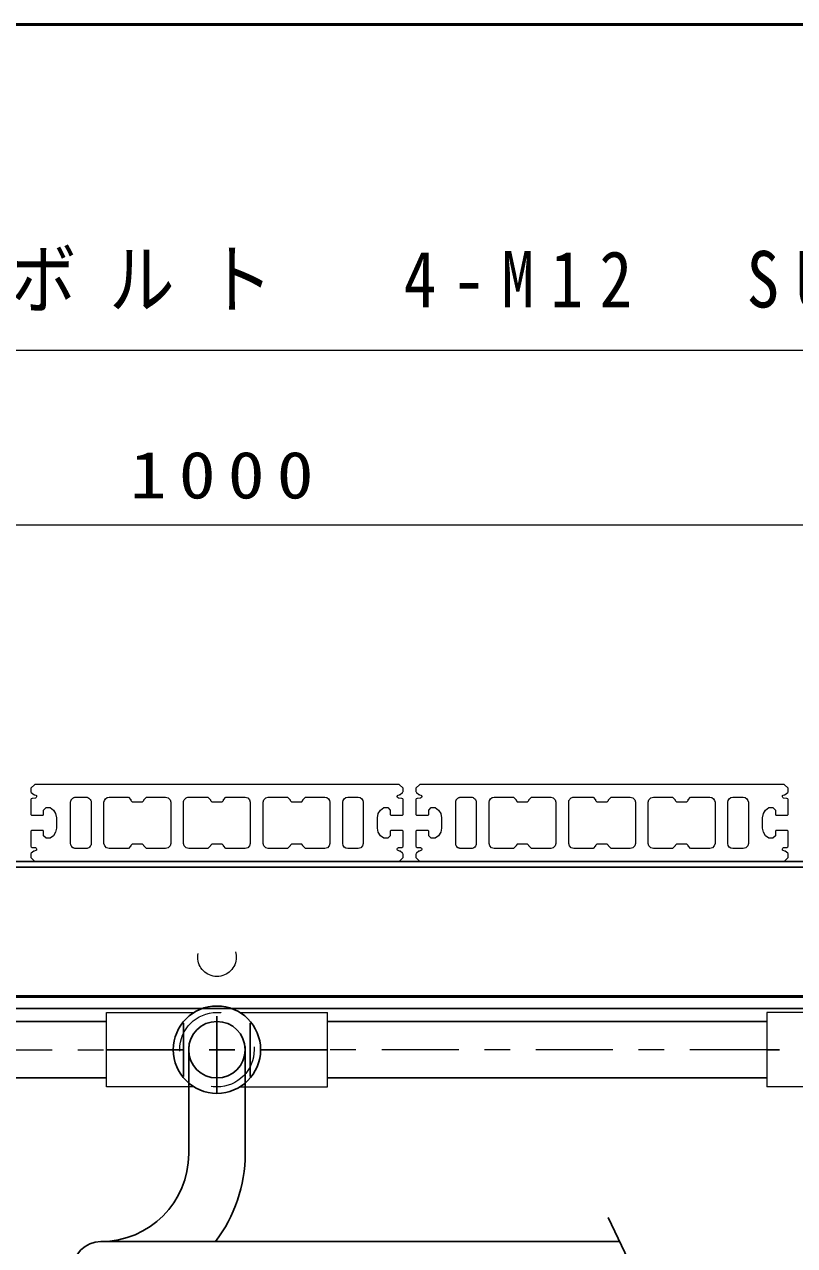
# Model space of a CAD drawing. Units: millimetres on the paper, scale 1:10. Extents: x -385 to 0, y -594 to 267.
# Drawn here: x -309.69 to -279.69, y -77.54 to -30 of the extents above; entities that cross this region are included whole.
import ezdxf

# ---------------------------------------------------------------- set-up
doc = ezdxf.new("R2010")
doc.units = ezdxf.units.MM
for name, pattern in [('USER1', [4.5, 2.5, -2]), ('USER2', [6, 3, -1, 1, -1]), ('USER3', [8, 3, -1, 1, -1, 1, -1])]:
    doc.linetypes.add(name, pattern=pattern)
doc.layers.add('1_10', color=7, linetype='Continuous', lineweight=25)
doc.layers.add('LY_3', color=7, linetype='Continuous', lineweight=13)
doc.styles.add('ＭＳ ゴシック', font='')
doc.styles.get('ＭＳ ゴシック').set_extended_font_data('MS Gothic')

msp = doc.modelspace()

# ---------------------------------------------------------------- linework, layer by layer
at = {"layer": '1_10', "lineweight": 13}
msp.add_line((-352.187, -49.484), (-252.187, -49.484), dxfattribs=at)
at = {"layer": '1_10', "color": 190}
for p, q in [((-253.437, -62.584), (-350.937, -62.584)), ((-350.937, -62.814), (-253.437, -62.814)), ((-338.737, -67.814), (-265.637, -67.814))]:
    msp.add_line(p, q, dxfattribs=at)
at = {"layer": '1_10'}
for p, q in [((-345.337, -62.584), (-302.187, -62.584)), ((-259.037, -62.584), (-302.187, -62.584)), ((-303.287, -69.784), (-303.287, -73.966)), ((-301.087, -69.784), (-301.087, -73.966)), ((-286.944, -76.446), (-284.948, -80.619)), ((-286.495, -77.384), (-306.705, -77.384))]:
    msp.add_line(p, q, dxfattribs=at)
at = {"layer": '1_10', "color": 60}
for p, q in [((-351.737, -62.814), (-252.637, -62.814)), ((-263.187, -67.864), (-341.187, -67.864)), ((-341.187, -68.314), (-263.187, -68.314))]:
    msp.add_line(p, q, dxfattribs=at)
at = {"layer": '1_10', "color": 190, "linetype": 'USER1', "lineweight": 13}
msp.add_line((-253.437, -62.814), (-350.937, -62.814), dxfattribs=at)
at = {"layer": '1_10', "color": 4, "linetype": 'USER2'}
for p, q in [((-302.187, -71.614), (-302.187, -68.214)), ((-306.487, -69.914), (-297.887, -69.914)), ((-274.271, -69.914), (-280.771, -69.914))]:
    msp.add_line(p, q, dxfattribs=at)
at = {"layer": '1_10', "color": 4}
for p, q in [((-323.603, -68.814), (-306.487, -68.814)), ((-280.771, -68.814), (-297.887, -68.814)), ((-323.603, -71.014), (-306.487, -71.014)), ((-280.771, -71.014), (-297.887, -71.014))]:
    msp.add_line(p, q, dxfattribs=at)
at = {"layer": '1_10', "color": 4, "lineweight": 13}
for p, q in [((-306.487, -68.464), (-303.075, -68.464)), ((-306.487, -71.364), (-306.487, -68.464)), ((-301.3, -68.464), (-297.887, -68.464)), ((-297.887, -71.364), (-297.887, -68.464)), ((-280.771, -68.464), (-280.771, -71.364)), ((-276.671, -68.464), (-280.771, -68.464)), ((-303.075, -71.364), (-306.487, -71.364)), ((-301.3, -71.364), (-297.887, -71.364)), ((-276.671, -71.364), (-280.771, -71.364))]:
    msp.add_line(p, q, dxfattribs=at)
at = {"layer": '1_10', "color": 4, "linetype": 'USER3'}
for p, q in [((-303.487, -70.952), (-303.487, -68.875)), ((-300.887, -70.952), (-300.887, -68.875))]:
    msp.add_line(p, q, dxfattribs=at)
at = {"layer": '1_10', "linetype": 'USER2', "lineweight": 13}
for p, q in [((-323.603, -69.914), (-306.487, -69.914)), ((-280.771, -69.914), (-297.887, -69.914))]:
    msp.add_line(p, q, dxfattribs=at)
at = {"layer": '1_10', "lineweight": 13}
msp.add_lwpolyline([(-258.741, -60.015), (-276.06, -42.696), (-336.983, -42.696)], dxfattribs=at)
at = {"layer": '1_10', "color": 40, "lineweight": 13}
for points in [[(-309.259, -62.049), (-309.226, -62.066), (-309.212, -62.1), (-309.212, -62.116), (-309.222, -62.146), (-309.248, -62.164), (-309.303, -62.181), (-309.312, -62.184), (-309.32, -62.19), (-309.418, -62.268), (-309.432, -62.286), (-309.437, -62.308), (-309.437, -62.434), (-309.287, -62.584), (-295.087, -62.584), (-294.937, -62.434), (-294.937, -62.308), (-294.942, -62.286), (-294.956, -62.268), (-295.054, -62.19), (-295.063, -62.184), (-295.072, -62.181), (-295.126, -62.164), (-295.152, -62.146), (-295.162, -62.116), (-295.162, -62.1), (-295.149, -62.066), (-295.116, -62.049), (-294.983, -62.038), (-294.951, -62.021), (-294.937, -61.987), (-294.937, -61.409), (-294.962, -61.384), (-295.412, -61.384), (-295.437, -61.409), (-295.437, -61.584), (-295.537, -61.684), (-295.687, -61.684), (-295.816, -61.583), (-295.903, -61.444), (-295.937, -61.284), (-295.937, -60.884), (-295.903, -60.723), (-295.816, -60.584), (-295.687, -60.484), (-295.537, -60.484), (-295.437, -60.584), (-295.437, -60.759), (-295.412, -60.784), (-294.962, -60.784), (-294.937, -60.759), (-294.937, -60.18), (-294.951, -60.146), (-294.983, -60.129), (-295.116, -60.118), (-295.149, -60.101), (-295.162, -60.067), (-295.162, -60.051), (-295.152, -60.021), (-295.126, -60.003), (-295.072, -59.986), (-295.063, -59.983), (-295.054, -59.977), (-294.956, -59.899), (-294.942, -59.881), (-294.937, -59.859), (-294.937, -59.734), (-295.087, -59.584), (-309.287, -59.584), (-309.437, -59.734), (-309.437, -59.859), (-309.432, -59.881), (-309.418, -59.899), (-309.32, -59.977), (-309.312, -59.983), (-309.303, -59.986), (-309.248, -60.003), (-309.222, -60.021), (-309.212, -60.051), (-309.212, -60.067), (-309.226, -60.101), (-309.259, -60.118), (-309.391, -60.129), (-309.424, -60.146), (-309.437, -60.18), (-309.437, -60.759), (-309.412, -60.784), (-308.962, -60.784), (-308.937, -60.759), (-308.937, -60.584), (-308.837, -60.484), (-308.687, -60.484), (-308.558, -60.584), (-308.471, -60.723), (-308.437, -60.884), (-308.437, -61.284), (-308.471, -61.444), (-308.558, -61.583), (-308.687, -61.684), (-308.837, -61.684), (-308.937, -61.584), (-308.937, -61.409), (-308.962, -61.384), (-309.412, -61.384), (-309.437, -61.409), (-309.437, -61.987), (-309.424, -62.021), (-309.391, -62.038)], [(-294.259, -62.049), (-294.226, -62.066), (-294.212, -62.1), (-294.212, -62.116), (-294.222, -62.146), (-294.248, -62.164), (-294.303, -62.181), (-294.312, -62.184), (-294.32, -62.19), (-294.418, -62.268), (-294.432, -62.286), (-294.437, -62.308), (-294.437, -62.434), (-294.287, -62.584), (-280.087, -62.584), (-279.937, -62.434), (-279.937, -62.308), (-279.942, -62.286), (-279.956, -62.268), (-280.054, -62.19), (-280.063, -62.184), (-280.072, -62.181), (-280.126, -62.164), (-280.152, -62.146), (-280.162, -62.116), (-280.162, -62.1), (-280.149, -62.066), (-280.116, -62.049), (-279.983, -62.038), (-279.951, -62.021), (-279.937, -61.987), (-279.937, -61.409), (-279.962, -61.384), (-280.412, -61.384), (-280.437, -61.409), (-280.437, -61.584), (-280.537, -61.684), (-280.687, -61.684), (-280.816, -61.583), (-280.903, -61.444), (-280.937, -61.284), (-280.937, -60.884), (-280.903, -60.723), (-280.816, -60.584), (-280.687, -60.484), (-280.537, -60.484), (-280.437, -60.584), (-280.437, -60.759), (-280.412, -60.784), (-279.962, -60.784), (-279.937, -60.759), (-279.937, -60.18), (-279.951, -60.146), (-279.983, -60.129), (-280.116, -60.118), (-280.149, -60.101), (-280.162, -60.067), (-280.162, -60.051), (-280.152, -60.021), (-280.126, -60.003), (-280.072, -59.986), (-280.063, -59.983), (-280.054, -59.977), (-279.956, -59.899), (-279.942, -59.881), (-279.937, -59.859), (-279.937, -59.734), (-280.087, -59.584), (-294.287, -59.584), (-294.437, -59.734), (-294.437, -59.859), (-294.432, -59.881), (-294.418, -59.899), (-294.32, -59.977), (-294.312, -59.983), (-294.303, -59.986), (-294.248, -60.003), (-294.222, -60.021), (-294.212, -60.051), (-294.212, -60.067), (-294.226, -60.101), (-294.259, -60.118), (-294.391, -60.129), (-294.424, -60.146), (-294.437, -60.18), (-294.437, -60.759), (-294.412, -60.784), (-293.962, -60.784), (-293.937, -60.759), (-293.937, -60.584), (-293.837, -60.484), (-293.687, -60.484), (-293.558, -60.584), (-293.471, -60.723), (-293.437, -60.884), (-293.437, -61.284), (-293.471, -61.444), (-293.558, -61.583), (-293.687, -61.684), (-293.837, -61.684), (-293.937, -61.584), (-293.937, -61.409), (-293.962, -61.384), (-294.412, -61.384), (-294.437, -61.409), (-294.437, -61.987), (-294.424, -62.021), (-294.391, -62.038)], [(-307.814, -62.038), (-307.842, -62.01), (-307.853, -61.995), (-307.864, -61.978), (-307.872, -61.96), (-307.879, -61.942), (-307.883, -61.923), (-307.886, -61.903), (-307.887, -61.884), (-307.887, -60.284), (-307.886, -60.264), (-307.883, -60.245), (-307.879, -60.226), (-307.872, -60.207), (-307.864, -60.189), (-307.853, -60.172), (-307.842, -60.157), (-307.814, -60.129), (-307.798, -60.117), (-307.781, -60.107), (-307.764, -60.099), (-307.745, -60.092), (-307.726, -60.087), (-307.707, -60.085), (-307.687, -60.084), (-307.287, -60.084), (-307.248, -60.087), (-307.211, -60.099), (-307.176, -60.117), (-307.146, -60.142), (-307.121, -60.172), (-307.102, -60.207), (-307.091, -60.245), (-307.087, -60.284), (-307.087, -61.884), (-307.091, -61.923), (-307.102, -61.96), (-307.121, -61.995), (-307.146, -62.025), (-307.176, -62.05), (-307.211, -62.068), (-307.248, -62.08), (-307.287, -62.084), (-307.687, -62.084), (-307.707, -62.083), (-307.726, -62.08), (-307.745, -62.075), (-307.764, -62.068), (-307.781, -62.06), (-307.798, -62.05)], [(-305.087, -60.259), (-305.037, -60.209), (-305.037, -60.184), (-304.937, -60.084), (-304.187, -60.084), (-304.087, -60.11), (-304.014, -60.184), (-303.987, -60.284), (-303.987, -61.884), (-304.014, -61.984), (-304.087, -62.057), (-304.187, -62.084), (-304.937, -62.084), (-305.037, -61.984), (-305.037, -61.959), (-305.087, -61.909), (-305.487, -61.909), (-305.537, -61.959), (-305.537, -61.984), (-305.637, -62.084), (-306.387, -62.084), (-306.487, -62.057), (-306.56, -61.984), (-306.587, -61.884), (-306.587, -60.284), (-306.572, -60.207), (-306.529, -60.142), (-306.464, -60.099), (-306.387, -60.084), (-305.637, -60.084), (-305.537, -60.184), (-305.537, -60.209), (-305.487, -60.259)], [(-301.087, -60.084), (-300.987, -60.11), (-300.914, -60.184), (-300.887, -60.284), (-300.887, -61.884), (-300.914, -61.984), (-300.987, -62.057), (-301.087, -62.084), (-301.837, -62.084), (-301.937, -61.984), (-301.937, -61.959), (-301.987, -61.909), (-302.387, -61.909), (-302.437, -61.959), (-302.437, -61.984), (-302.537, -62.084), (-303.287, -62.084), (-303.387, -62.057), (-303.46, -61.984), (-303.487, -61.884), (-303.487, -60.284), (-303.484, -60.249), (-303.475, -60.215), (-303.46, -60.184), (-303.44, -60.155), (-303.416, -60.13), (-303.387, -60.11), (-303.356, -60.096), (-303.322, -60.087), (-303.287, -60.084), (-302.537, -60.084), (-302.437, -60.184), (-302.437, -60.209), (-302.387, -60.259), (-301.987, -60.259), (-301.937, -60.209), (-301.937, -60.184), (-301.837, -60.084)], [(-297.787, -61.884), (-297.814, -61.984), (-297.887, -62.057), (-297.987, -62.084), (-298.737, -62.084), (-298.837, -61.984), (-298.837, -61.959), (-298.887, -61.909), (-299.287, -61.909), (-299.337, -61.959), (-299.337, -61.984), (-299.437, -62.084), (-300.187, -62.084), (-300.287, -62.057), (-300.36, -61.984), (-300.387, -61.884), (-300.387, -60.284), (-300.36, -60.184), (-300.287, -60.11), (-300.187, -60.084), (-299.437, -60.084), (-299.337, -60.184), (-299.337, -60.209), (-299.287, -60.259), (-298.887, -60.259), (-298.837, -60.209), (-298.837, -60.184), (-298.737, -60.084), (-297.987, -60.084), (-297.911, -60.099), (-297.846, -60.142), (-297.802, -60.207), (-297.787, -60.284)], [(-297.087, -60.084), (-296.687, -60.084), (-296.611, -60.099), (-296.546, -60.142), (-296.502, -60.207), (-296.487, -60.284), (-296.487, -61.884), (-296.514, -61.984), (-296.587, -62.057), (-296.687, -62.084), (-297.087, -62.084), (-297.164, -62.068), (-297.229, -62.025), (-297.272, -61.96), (-297.287, -61.884), (-297.287, -60.284), (-297.272, -60.207), (-297.229, -60.142), (-297.164, -60.099)], [(-292.814, -62.038), (-292.842, -62.01), (-292.853, -61.995), (-292.864, -61.978), (-292.872, -61.96), (-292.879, -61.942), (-292.883, -61.923), (-292.886, -61.903), (-292.887, -61.884), (-292.887, -60.284), (-292.886, -60.264), (-292.883, -60.245), (-292.879, -60.226), (-292.872, -60.207), (-292.864, -60.189), (-292.853, -60.172), (-292.842, -60.157), (-292.814, -60.129), (-292.798, -60.117), (-292.781, -60.107), (-292.764, -60.099), (-292.745, -60.092), (-292.726, -60.087), (-292.707, -60.085), (-292.687, -60.084), (-292.287, -60.084), (-292.248, -60.087), (-292.211, -60.099), (-292.176, -60.117), (-292.146, -60.142), (-292.121, -60.172), (-292.102, -60.207), (-292.091, -60.245), (-292.087, -60.284), (-292.087, -61.884), (-292.091, -61.923), (-292.102, -61.96), (-292.121, -61.995), (-292.146, -62.025), (-292.176, -62.05), (-292.211, -62.068), (-292.248, -62.08), (-292.287, -62.084), (-292.687, -62.084), (-292.707, -62.083), (-292.726, -62.08), (-292.745, -62.075), (-292.764, -62.068), (-292.781, -62.06), (-292.798, -62.05)], [(-290.087, -60.259), (-290.037, -60.209), (-290.037, -60.184), (-289.937, -60.084), (-289.187, -60.084), (-289.087, -60.11), (-289.014, -60.184), (-288.987, -60.284), (-288.987, -61.884), (-289.014, -61.984), (-289.087, -62.057), (-289.187, -62.084), (-289.937, -62.084), (-290.037, -61.984), (-290.037, -61.959), (-290.087, -61.909), (-290.487, -61.909), (-290.537, -61.959), (-290.537, -61.984), (-290.637, -62.084), (-291.387, -62.084), (-291.487, -62.057), (-291.56, -61.984), (-291.587, -61.884), (-291.587, -60.284), (-291.572, -60.207), (-291.529, -60.142), (-291.464, -60.099), (-291.387, -60.084), (-290.637, -60.084), (-290.537, -60.184), (-290.537, -60.209), (-290.487, -60.259)], [(-286.087, -60.084), (-285.987, -60.11), (-285.914, -60.184), (-285.887, -60.284), (-285.887, -61.884), (-285.914, -61.984), (-285.987, -62.057), (-286.087, -62.084), (-286.837, -62.084), (-286.937, -61.984), (-286.937, -61.959), (-286.987, -61.909), (-287.387, -61.909), (-287.437, -61.959), (-287.437, -61.984), (-287.537, -62.084), (-288.287, -62.084), (-288.387, -62.057), (-288.46, -61.984), (-288.487, -61.884), (-288.487, -60.284), (-288.484, -60.249), (-288.475, -60.215), (-288.46, -60.184), (-288.44, -60.155), (-288.416, -60.13), (-288.387, -60.11), (-288.356, -60.096), (-288.322, -60.087), (-288.287, -60.084), (-287.537, -60.084), (-287.437, -60.184), (-287.437, -60.209), (-287.387, -60.259), (-286.987, -60.259), (-286.937, -60.209), (-286.937, -60.184), (-286.837, -60.084)], [(-282.787, -61.884), (-282.814, -61.984), (-282.887, -62.057), (-282.987, -62.084), (-283.737, -62.084), (-283.837, -61.984), (-283.837, -61.959), (-283.887, -61.909), (-284.287, -61.909), (-284.337, -61.959), (-284.337, -61.984), (-284.437, -62.084), (-285.187, -62.084), (-285.287, -62.057), (-285.36, -61.984), (-285.387, -61.884), (-285.387, -60.284), (-285.36, -60.184), (-285.287, -60.11), (-285.187, -60.084), (-284.437, -60.084), (-284.337, -60.184), (-284.337, -60.209), (-284.287, -60.259), (-283.887, -60.259), (-283.837, -60.209), (-283.837, -60.184), (-283.737, -60.084), (-282.987, -60.084), (-282.911, -60.099), (-282.846, -60.142), (-282.802, -60.207), (-282.787, -60.284)], [(-282.087, -60.084), (-281.687, -60.084), (-281.611, -60.099), (-281.546, -60.142), (-281.502, -60.207), (-281.487, -60.284), (-281.487, -61.884), (-281.514, -61.984), (-281.587, -62.057), (-281.687, -62.084), (-282.087, -62.084), (-282.164, -62.068), (-282.229, -62.025), (-282.272, -61.96), (-282.287, -61.884), (-282.287, -60.284), (-282.272, -60.207), (-282.229, -60.142), (-282.164, -60.099)]]:
    msp.add_lwpolyline(points, close=True, dxfattribs=at)
at = {"layer": '1_10', "color": 60, "linetype": 'USER1', "lineweight": 13}
msp.add_circle((-302.187, -66.314), 0.75, dxfattribs=at)
at = {"layer": '1_10', "color": 4}
for radius in [1.7, 1.1]:
    msp.add_circle((-302.187, -69.914), radius, dxfattribs=at)
at = {"layer": '1_10', "color": 4, "linetype": 'USER1', "lineweight": 13}
msp.add_circle((-302.187, -69.914), 1.45, dxfattribs=at)
at = {"layer": '1_10'}
for centre, radius, start, end in [((-306.705, -73.966), 3.418, 270, 0), ((-306.705, -73.966), 5.618, 322.5282, 0), ((-306.705, -78.484), 1.1, 90, 270)]:
    msp.add_arc(centre, radius, start, end, dxfattribs=at)
at = {"layer": 'LY_3', "lineweight": 50}
msp.add_line((0, -30), (-385, -30), dxfattribs=at)

# ---------------------------------------------------------------- texts
at = {"layer": '1_10', "style": 'ＭＳ ゴシック'}
for s, insert, char_height, attachment_point in [('\\T1.5;\\W0.85;六角穴付ボタンボルト\u30004-M12\u3000SUS', (-336.983, -40.046), 2.199, 4), ('\\T1.33;\\W1.15;1000', (-301.766, -48.484), 1.833, 8)]:
    msp.add_mtext(s, dxfattribs=dict(at, insert=insert, char_height=char_height, attachment_point=attachment_point))
at = {"layer": '1_10', "color": 4, "insert": (-302.191, -71.489), "char_height": 0.01833, "attachment_point": 7, "rotation": 270, "style": 'ＭＳ ゴシック'}
msp.add_mtext('\\T1.5;\\W0.95;Ｒｐ1/2', dxfattribs=at)

doc.saveas('drawing.dxf')
